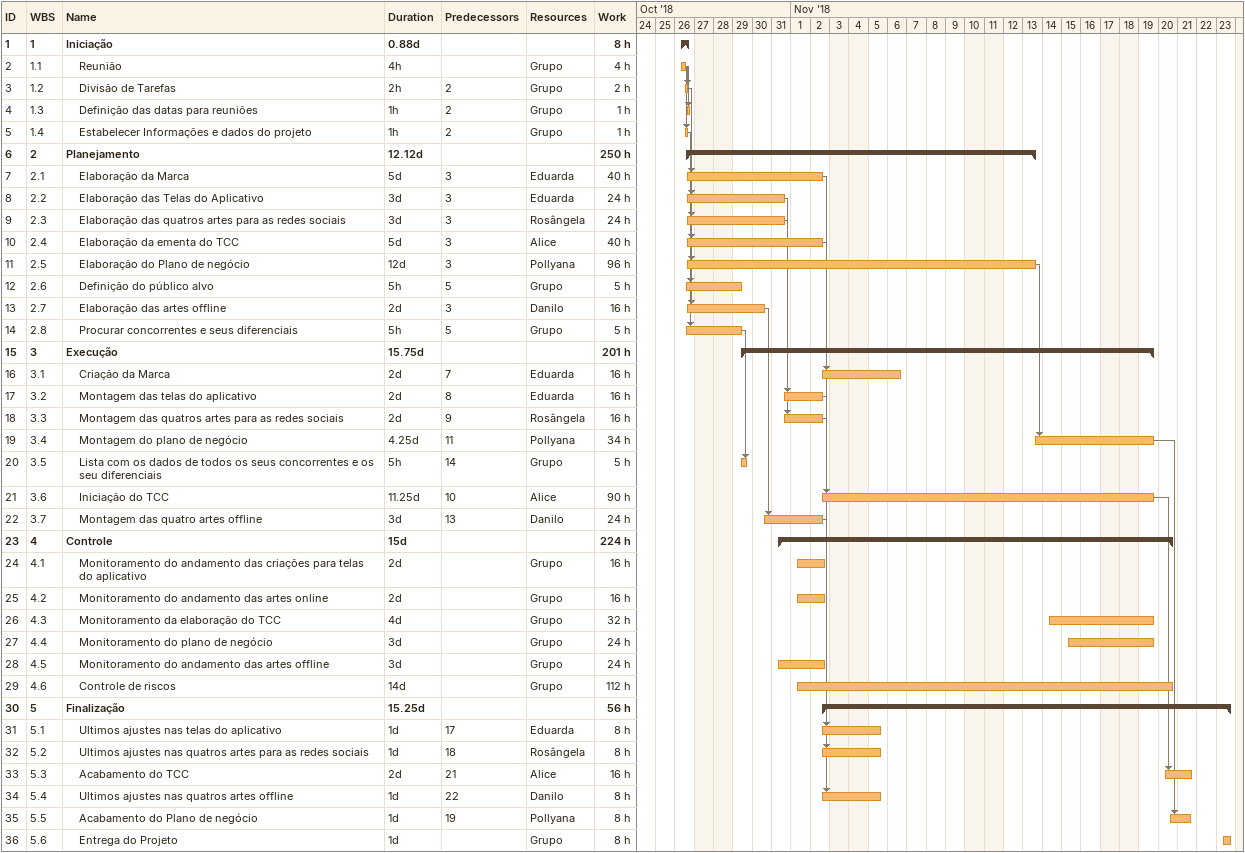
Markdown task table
| ID | WBS | Task | Duration | Start | Finish | Predecessors | Resources | Work (h) |
|---|---|---|---|---|---|---|---|---|
| 1 | 1 | **Iniciação** | 0.88d | 2018-10-26 | 2018-10-26 |  |  | 8 |
| 2 | 1.1 | Reunião | 4h | 2018-10-26 | 2018-10-26 |  | Grupo | 4 |
| 3 | 1.2 | Divisão de Tarefas | 2h | 2018-10-26 | 2018-10-26 | 2 | Grupo | 2 |
| 4 | 1.3 | Definição das datas para reuniões | 1h | 2018-10-26 | 2018-10-26 | 2 | Grupo | 1 |
| 5 | 1.4 | Estabelecer Informações e dados do projeto | 1h | 2018-10-26 | 2018-10-26 | 2 | Grupo | 1 |
| 6 | 2 | **Planejamento** | 12.12d | 2018-10-26 | 2018-11-13 |  |  | 250 |
| 7 | 2.1 | Elaboração da Marca | 5d | 2018-10-26 | 2018-11-02 | 3 | Eduarda | 40 |
| 8 | 2.2 | Elaboração das Telas do Aplicativo | 3d | 2018-10-26 | 2018-10-31 | 3 | Eduarda | 24 |
| 9 | 2.3 | Elaboração das quatros artes para as redes sociais | 3d | 2018-10-26 | 2018-10-31 | 3 | Rosângela | 24 |
| 10 | 2.4 | Elaboração da ementa do TCC | 5d | 2018-10-26 | 2018-11-02 | 3 | Alice | 40 |
| 11 | 2.5 | Elaboração do Plano de negócio | 12d | 2018-10-26 | 2018-11-13 | 3 | Pollyana | 96 |
| 12 | 2.6 | Definição do público alvo | 5h | 2018-10-26 | 2018-10-29 | 5 | Grupo | 5 |
| 13 | 2.7 | Elaboração das artes offline | 2d | 2018-10-26 | 2018-10-30 | 3 | Danilo | 16 |
| 14 | 2.8 | Procurar concorrentes e seus diferenciais | 5h | 2018-10-26 | 2018-10-29 | 5 | Grupo | 5 |
| 15 | 3 | **Execução** | 15.75d | 2018-10-29 | 2018-11-19 |  |  | 201 |
| 16 | 3.1 | Criação da Marca | 2d | 2018-11-02 | 2018-11-06 | 7 | Eduarda | 16 |
| 17 | 3.2 | Montagem das telas do aplicativo | 2d | 2018-10-31 | 2018-11-02 | 8 | Eduarda | 16 |
| 18 | 3.3 | Montagem das quatros artes para as redes sociais | 2d | 2018-10-31 | 2018-11-02 | 9 | Rosângela | 16 |
| 19 | 3.4 | Montagem do plano de negócio | 4.25d | 2018-11-13 | 2018-11-19 | 11 | Pollyana | 34 |
| 20 | 3.5 | Lista com os dados de todos os seus concorrentes e os seu diferenciais | 5h | 2018-10-29 | 2018-10-29 | 14 | Grupo | 5 |
| 21 | 3.6 | Iniciação do TCC | 11.25d | 2018-11-02 | 2018-11-19 | 10 | Alice | 90 |
| 22 | 3.7 | Montagem das quatro artes offline | 3d | 2018-10-30 | 2018-11-02 | 13 | Danilo | 24 |
| 23 | 4 | **Controle** | 15d | 2018-10-31 | 2018-11-20 |  |  | 224 |
| 24 | 4.1 | Monitoramento do andamento das criações para telas do aplicativo | 2d | 2018-11-01 | 2018-11-02 |  | Grupo | 16 |
| 25 | 4.2 | Monitoramento do andamento das artes online | 2d | 2018-11-01 | 2018-11-02 |  | Grupo | 16 |
| 26 | 4.3 | Monitoramento da elaboração do TCC | 4d | 2018-11-14 | 2018-11-19 |  | Grupo | 32 |
| 27 | 4.4 | Monitoramento do plano de negócio | 3d | 2018-11-15 | 2018-11-19 |  | Grupo | 24 |
| 28 | 4.5 | Monitoramento do andamento das artes offline | 3d | 2018-10-31 | 2018-11-02 |  | Grupo | 24 |
| 29 | 4.6 | Controle de riscos | 14d | 2018-11-01 | 2018-11-20 |  | Grupo | 112 |
| 30 | 5 | **Finalização** | 15.25d | 2018-11-02 | 2018-11-23 |  |  | 56 |
| 31 | 5.1 | Ultimos ajustes nas telas do aplicativo | 1d | 2018-11-02 | 2018-11-05 | 17 | Eduarda | 8 |
| 32 | 5.2 | Ultimos ajustes nas quatros artes para as redes sociais | 1d | 2018-11-02 | 2018-11-05 | 18 | Rosângela | 8 |
| 33 | 5.3 | Acabamento do TCC | 2d | 2018-11-20 | 2018-11-21 | 21 | Alice | 16 |
| 34 | 5.4 | Ultimos ajustes nas quatros artes offline | 1d | 2018-11-02 | 2018-11-05 | 22 | Danilo | 8 |
| 35 | 5.5 | Acabamento do Plano de negócio | 1d | 2018-11-20 | 2018-11-21 | 19 | Pollyana | 8 |
| 36 | 5.6 | Entrega do Projeto | 1d | 2018-11-23 | 2018-11-23 |  | Grupo | 8 |
